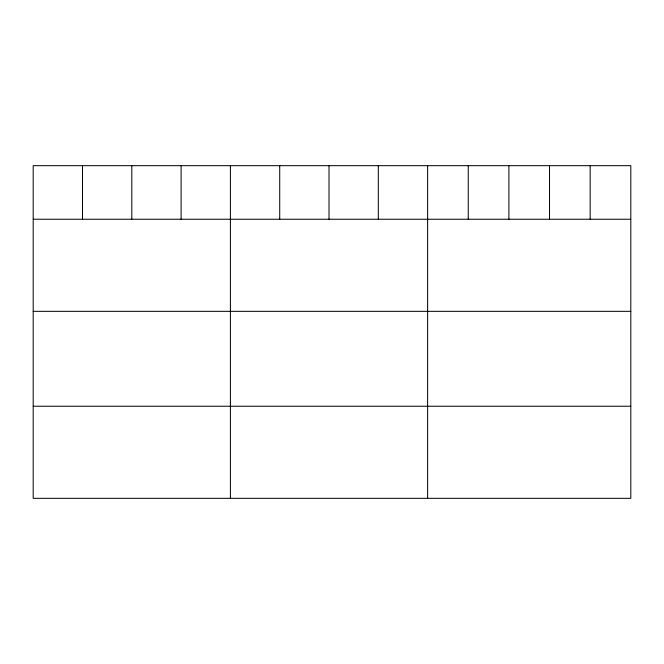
<?xml version="1.0" encoding="UTF-8"?>
<svg xmlns="http://www.w3.org/2000/svg" width="664" height="664" viewBox="0 0 664 664"><rect width="100%" height="100%" fill="white"/><g stroke="black" fill="none" stroke-linecap="round" stroke-linejoin="round"><path stroke-width="1" d="M630.8 219.244L630.8 498.332L33.2 498.332L33.2 165.668L630.8 165.668L630.8 219.244L33.2 219.244M33.2 311.341L630.8 311.341M33.2 406.235L630.8 406.235M590.163 165.668L590.163 219.244M549.526 165.668L549.526 219.244M508.89 165.668L508.89 219.244M468.253 165.668L468.253 219.244M427.616 165.668L427.616 498.332M378.314 165.668L378.314 219.244M329.012 165.668L329.012 219.244M279.71 165.668L279.71 219.244M230.408 165.668L230.408 498.332M181.106 165.668L181.106 219.244M131.804 165.668L131.804 219.244M82.502 165.668L82.502 219.244"/></g></svg>
